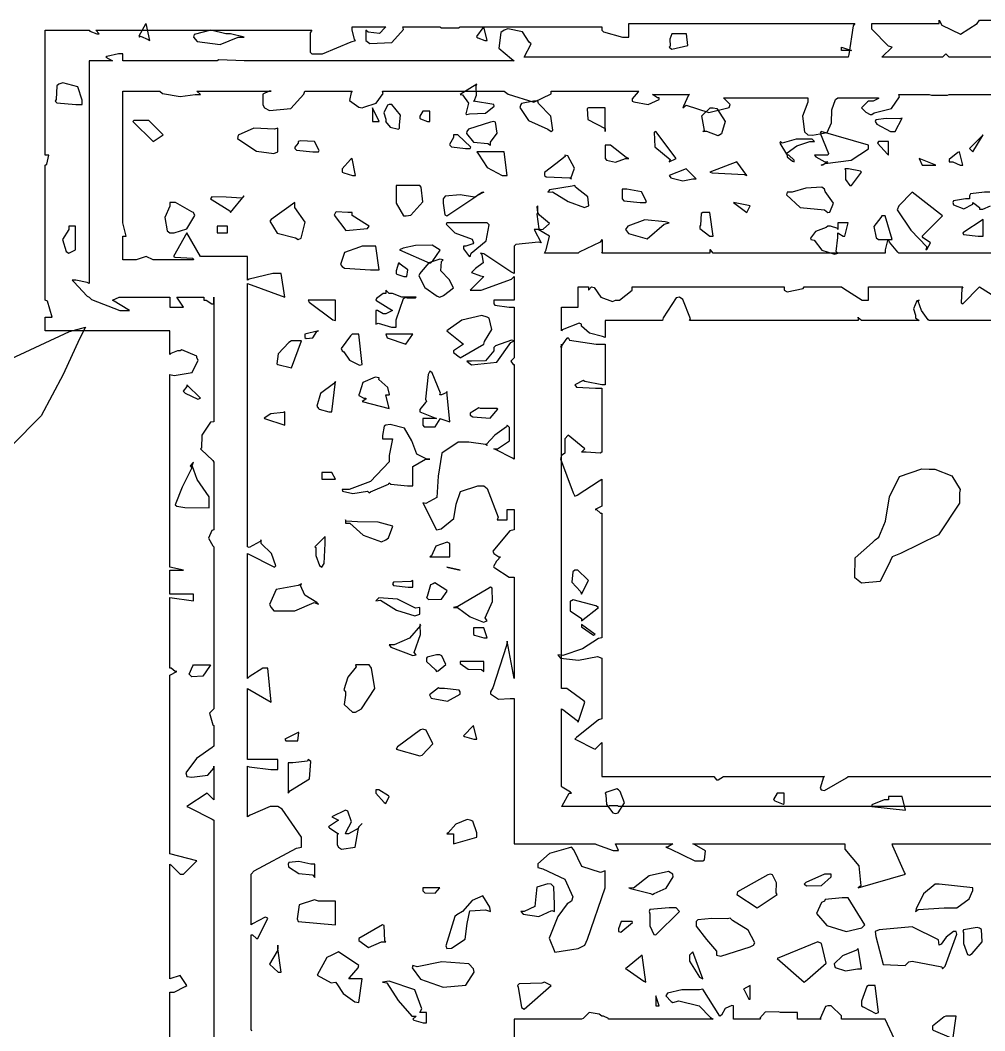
# Model space of a CAD drawing. Extents: x 103 to 248, y 22 to 332.
# Drawn here: x 146.74 to 156.83, y 211.12 to 221.69 of the extents above; entities that cross this region are included whole.
import ezdxf

# ---------------------------------------------------------------- set-up
doc = ezdxf.new("R2010")
doc.units = 0
doc.header["$MEASUREMENT"] = 0

msp = doc.modelspace()

# ---------------------------------------------------------------- linework, layer by layer
at = {"color": 7}
for points in [[(157.022, 221.298), (156.457, 221.298), (156.421, 221.332), (156.387, 221.298), (155.751, 221.298), (155.858, 221.404), (155.822, 221.414), (155.645, 221.591), (155.645, 221.651), (156.351, 221.651), (156.351, 221.685), (156.351, 221.685), (156.38, 221.634), (156.575, 221.54), (156.748, 221.651), (156.774, 221.685), (157.163, 221.685)], [(148.307, 210.572), (148.307, 211.526), (148.351, 211.526), (148.466, 211.588), (148.483, 211.596), (148.413, 211.703), (148.307, 211.667), (148.307, 212.865), (148.316, 212.857), (148.415, 212.761), (148.449, 212.761), (148.59, 212.901), (148.307, 212.972), (148.307, 214.842), (148.379, 214.878), (148.361, 214.878), (148.32, 214.912), (148.307, 214.912), (148.307, 215.653), (148.555, 215.617), (148.555, 215.688), (148.307, 215.688), (148.307, 215.936), (148.342, 215.936), (148.422, 215.936), (148.449, 215.936), (148.307, 215.97), (148.307, 217.981), (148.351, 217.973), (148.54, 218.004), (148.602, 218.132), (148.59, 218.157), (148.59, 218.175), (148.43, 218.239), (148.413, 218.229), (148.386, 218.229), (148.316, 218.203), (148.307, 218.193), (148.307, 218.44), (147.002, 218.44), (147.002, 218.582), (147.002, 218.582), (147.055, 218.582), (147.072, 218.582), (147.075, 218.583), (147.028, 218.75), (147.002, 218.758), (147.002, 220.169), (147.019, 220.179), (147.042, 220.273), (147.038, 220.274), (147.002, 220.274), (147.002, 221.58), (147.461, 221.58), (147.469, 221.572), (147.542, 221.544), (147.567, 221.544), (147.531, 221.58), (149.79, 221.58), (149.772, 221.554), (149.772, 221.35), (149.79, 221.332), (149.904, 221.332), (150.203, 221.458), (150.247, 221.474), (150.238, 221.484), (150.213, 221.583), (150.213, 221.615), (150.566, 221.615), (150.556, 221.607), (150.498, 221.546), (150.38, 221.561), (150.354, 221.58), (150.354, 221.474), (150.396, 221.44), (150.627, 221.452), (150.75, 221.589), (150.742, 221.615), (151.129, 221.615), (151.147, 221.607), (151.324, 221.607), (151.342, 221.615), (152.823, 221.615), (152.823, 221.615), (152.823, 221.58), (152.823, 221.58), (152.84, 221.562), (153.038, 221.508), (153.106, 221.508), (153.106, 221.651), (155.435, 221.651), (155.435, 221.651), (155.459, 221.651), (155.469, 221.651), (155.451, 221.625), (155.407, 221.325), (155.399, 221.298), (152.011, 221.298), (152.083, 221.438), (152.065, 221.456), (151.994, 221.562), (151.842, 221.594), (151.801, 221.58), (151.769, 221.555), (151.747, 221.394), (151.879, 221.28), (151.907, 221.262), (149.085, 221.262), (149.085, 221.262), (148.819, 221.272), (148.802, 221.262), (147.814, 221.262), (147.814, 221.332), (147.77, 221.332), (147.646, 221.307), (147.638, 221.298), (147.708, 221.262), (147.461, 221.262), (147.461, 218.935), (147.443, 218.944), (147.323, 218.969), (147.285, 218.969), (147.301, 218.952), (147.443, 218.802), (147.461, 218.792), (147.487, 218.766), (147.785, 218.652), (147.884, 218.652), (147.708, 218.758), (147.778, 218.792), (148.307, 218.792), (148.307, 218.686), (148.449, 218.686), (148.379, 218.792), (148.66, 218.792), (148.66, 218.792), (148.66, 218.758), (148.66, 218.758), (148.686, 218.758), (148.746, 218.722), (148.766, 218.722), (148.766, 218.792), (148.766, 217.488), (148.73, 217.483), (148.642, 217.347), (148.639, 217.211), (148.626, 217.205), (148.634, 217.197), (148.757, 217.083), (148.766, 217.065), (148.766, 216.359), (148.747, 216.353), (148.712, 216.271), (148.757, 216.192), (148.766, 216.183), (148.766, 214.489), (148.732, 214.453), (148.722, 214.445), (148.757, 214.322), (148.766, 214.313), (148.766, 214.1), (148.748, 214.084), (148.586, 213.969), (148.474, 213.819), (148.483, 213.783), (148.536, 213.775), (148.704, 213.797), (148.766, 213.867), (148.766, 213.89), (148.766, 213.537), (148.696, 213.607), (148.483, 213.467), (148.51, 213.458), (148.748, 213.334), (148.766, 213.324), (148.766, 209.514)], [(149.163, 211.121), (149.155, 211.138), (149.155, 212.126), (149.171, 212.126), (149.211, 212.09), (149.225, 212.09), (149.331, 212.302), (149.304, 212.312), (149.171, 212.241), (149.155, 212.232), (149.155, 212.761), (149.189, 212.797), (149.63, 213.034), (149.684, 213.042), (149.684, 213.148), (149.481, 213.44), (149.437, 213.467), (149.357, 213.467), (149.145, 213.378), (149.119, 213.36), (149.119, 213.89), (149.135, 213.881), (149.362, 213.854), (149.437, 213.854), (149.437, 213.96), (149.119, 213.96), (149.119, 214.701), (149.365, 214.559), (149.331, 214.912), (149.277, 214.912), (149.135, 214.824), (149.119, 214.806), (149.119, 216.112), (149.401, 215.97), (149.414, 215.984), (149.37, 216.112), (149.261, 216.218), (149.261, 216.253), (149.251, 216.236), (149.135, 216.174), (149.119, 216.183), (149.119, 218.935), (149.508, 218.792), (149.472, 219.039), (149.383, 219.039), (149.135, 218.979), (149.119, 218.969), (149.119, 219.215), (148.626, 219.215), (148.483, 219.464), (148.343, 219.215), (148.36, 219.207), (148.546, 219.199), (148.555, 219.181), (148.131, 219.181), (148.06, 219.215), (147.954, 219.181), (147.814, 219.181), (147.814, 219.428), (147.814, 219.428), (147.84, 219.428), (147.85, 219.428), (147.814, 219.568), (147.814, 220.945), (148.203, 220.945), (148.229, 220.919), (148.413, 220.889), (148.572, 220.909), (148.626, 220.909), (148.59, 220.945), (149.365, 220.945), (149.344, 220.945), (149.277, 220.911), (149.28, 220.799), (149.295, 220.769), (149.348, 220.743), (149.572, 220.764), (149.709, 220.911), (149.718, 220.945), (150.213, 220.945), (150.203, 220.929), (150.186, 220.845), (150.283, 220.775), (150.319, 220.769), (150.336, 220.778), (150.464, 220.817), (150.536, 220.919), (150.53, 220.945), (151.801, 220.945), (151.845, 220.911), (152.114, 220.827), (152.294, 220.916), (152.294, 220.945), (153.212, 220.945), (153.202, 220.937), (153.142, 220.864), (153.142, 220.839), (153.158, 220.831), (153.308, 220.804), (153.422, 220.858), (153.422, 220.875), (153.405, 220.875), (153.352, 220.909), (153.352, 220.909), (153.741, 220.909), (153.731, 220.901), (153.679, 220.787), (153.671, 220.769), (153.705, 220.796), (153.943, 220.72), (154.156, 220.772), (154.164, 220.803), (154.154, 220.813), (154.102, 220.866), (154.094, 220.875), (154.976, 220.875), (154.976, 220.827), (154.922, 220.681), (154.944, 220.518), (154.976, 220.486), (155.025, 220.482), (155.178, 220.512), (155.226, 220.614), (155.228, 220.749), (155.268, 220.855), (155.292, 220.875), (155.715, 220.875), (155.715, 220.866), (155.662, 220.839), (155.645, 220.839), (155.611, 220.839), (155.601, 220.831), (155.539, 220.769), (155.539, 220.769), (155.539, 220.769), (155.575, 220.733), (155.575, 220.733), (155.583, 220.725), (155.629, 220.698), (155.645, 220.698), (155.671, 220.716), (155.852, 220.764), (155.937, 220.886), (155.928, 220.909), (156.245, 220.909), (156.271, 220.901), (156.439, 220.901), (156.457, 220.909), (156.95, 220.909)], [(156.88, 219.887), (156.826, 219.887), (156.677, 219.869), (156.669, 219.851), (156.669, 219.851), (156.669, 219.817), (156.669, 219.817), (156.625, 219.817), (156.501, 219.799), (156.493, 219.781), (156.5, 219.757), (156.61, 219.715), (156.704, 219.764), (156.704, 219.781), (156.712, 219.772), (156.774, 219.727), (156.774, 219.71), (156.808, 219.71), (156.888, 219.745)], [(157.585, 219.251), (155.928, 219.251), (155.918, 219.261), (155.83, 219.366), (155.822, 219.392), (155.858, 219.392), (155.787, 219.64), (155.751, 219.64), (155.742, 219.622), (155.667, 219.53), (155.691, 219.411), (155.715, 219.392), (155.822, 219.392), (155.812, 219.384), (155.787, 219.285), (155.787, 219.251), (153.988, 219.251), (153.988, 219.251), (153.96, 219.287), (153.952, 219.287), (153.952, 219.251), (152.823, 219.251), (152.831, 219.261), (152.831, 219.384), (152.823, 219.392), (152.805, 219.366), (152.585, 219.261), (152.576, 219.251), (152.224, 219.251), (152.24, 219.287), (152.276, 219.428), (152.156, 219.498), (152.117, 219.498), (152.188, 219.358), (152.162, 219.367), (151.923, 219.34), (151.907, 219.322), (151.907, 219.322), (151.907, 219.287), (151.907, 219.287), (151.907, 219.039), (151.871, 219.057), (151.588, 219.243), (151.554, 219.251), (151.569, 219.236), (151.583, 219.149), (151.504, 219.089), (151.459, 219.049), (151.555, 219.012), (151.588, 219.005), (151.448, 218.863), (151.562, 218.863), (151.879, 218.979), (151.907, 219.005), (151.907, 218.758), (151.694, 218.758), (151.694, 218.722), (151.703, 218.706), (151.856, 218.686), (151.907, 218.686), (151.907, 218.157), (151.907, 218.157), (151.871, 218.123), (151.871, 218.123), (151.871, 218.123), (151.897, 218.087), (151.907, 218.087), (151.907, 217.099), (151.889, 217.109), (151.711, 217.197), (151.694, 217.205), (151.734, 217.205), (151.857, 217.289), (151.857, 217.43), (151.835, 217.452), (151.825, 217.435), (151.703, 217.347), (151.617, 217.255), (151.624, 217.241), (151.606, 217.25), (151.434, 217.275), (151.378, 217.275), (151.321, 217.275), (151.152, 217.162), (151.112, 216.92), (151.098, 216.697), (150.982, 216.633), (150.953, 216.642), (151.095, 216.359), (151.143, 216.371), (151.276, 216.476), (151.302, 216.629), (151.347, 216.761), (151.528, 216.818), (151.588, 216.818), (151.623, 216.791), (151.739, 216.491), (151.73, 216.465), (151.835, 216.465), (151.835, 216.57), (151.835, 216.57), (151.889, 216.57), (151.907, 216.57), (151.907, 216.359), (151.863, 216.35), (151.685, 216.138), (151.694, 216.112), (151.703, 216.104), (151.748, 216.076), (151.765, 216.076), (151.765, 216.076), (151.73, 216.04), (151.73, 216.04), (151.721, 216.032), (151.689, 215.976), (151.694, 215.97), (151.703, 215.962), (151.856, 215.864), (151.907, 215.864), (151.907, 214.806), (151.835, 215.194), (151.825, 215.15), (151.685, 214.709), (151.658, 214.665), (151.658, 214.647), (151.743, 214.591), (151.865, 214.595), (151.907, 214.595), (151.907, 213.078), (152.753, 213.078), (152.769, 213.07), (152.942, 213.008), (152.999, 213.008), (152.965, 213.078), (153.565, 213.078), (153.555, 213.07), (153.509, 213.042), (153.494, 213.042), (153.538, 213.026), (153.795, 212.901), (153.881, 212.901), (153.896, 212.91), (153.907, 213.003), (153.793, 213.07), (153.775, 213.078), (155.363, 213.078), (155.363, 213.021), (155.512, 212.849), (155.532, 212.638), (155.505, 212.619), (155.998, 212.761), (155.988, 212.779), (155.866, 213.052), (155.858, 213.078), (156.457, 213.078), (156.457, 213.078), (156.493, 213.078), (156.493, 213.078), (158.397, 213.078)], [(157.233, 218.546), (156.245, 218.546), (156.235, 218.555), (156.165, 218.652), (156.13, 218.75), (156.14, 218.758), (156.119, 218.753), (156.082, 218.67), (156.104, 218.604), (156.104, 218.582), (156.104, 218.573), (156.14, 218.546), (156.14, 218.546), (155.539, 218.546), (155.539, 218.546), (155.505, 218.573), (155.505, 218.582), (155.505, 218.546), (153.741, 218.546), (153.749, 218.564), (153.669, 218.766), (153.635, 218.792), (153.599, 218.784), (153.466, 218.573), (153.458, 218.546), (152.859, 218.546), (152.859, 218.369), (152.831, 218.379), (152.695, 218.415), (152.612, 218.487), (152.612, 218.51), (152.585, 218.52), (152.408, 218.45), (152.4, 218.44), (152.4, 218.686), (152.444, 218.686), (152.543, 218.686), (152.576, 218.686), (152.576, 218.899), (152.683, 218.899), (152.683, 218.899), (152.683, 218.863), (152.683, 218.863), (152.717, 218.899), (152.743, 218.89), (152.813, 218.789), (152.935, 218.747), (152.965, 218.758), (153.009, 218.758), (153.142, 218.864), (153.142, 218.899), (154.729, 218.899), (154.729, 218.899), (154.729, 218.863), (154.729, 218.863), (154.763, 218.846), (154.93, 218.882), (154.94, 218.899), (155.328, 218.899), (155.355, 218.882), (155.546, 218.758), (155.611, 218.758), (155.611, 218.899), (156.597, 218.899), (156.588, 218.882), (156.58, 218.732), (156.597, 218.722), (156.774, 218.899), (157.056, 218.722)], [(157.692, 213.467), (152.999, 213.467), (152.99, 213.476), (152.902, 213.476), (152.893, 213.467), (152.4, 213.467), (152.408, 213.476), (152.481, 213.607), (152.506, 213.607), (152.496, 213.616), (152.408, 213.669), (152.4, 213.677), (152.4, 213.819), (152.4, 213.855), (152.4, 213.934), (152.4, 213.96), (152.4, 214.489), (152.417, 214.481), (152.567, 214.366), (152.576, 214.348), (152.647, 214.559), (152.637, 214.569), (152.459, 214.701), (152.4, 214.701), (152.4, 218.299), (152.4, 218.299), (152.4, 218.273), (152.4, 218.263), (152.394, 218.269), (152.461, 218.361), (152.47, 218.369), (152.487, 218.343), (152.765, 218.299), (152.859, 218.299), (152.859, 217.876), (152.823, 217.876), (152.823, 217.876), (152.647, 217.91), (152.629, 217.92), (152.54, 217.876), (152.54, 217.876), (152.558, 217.85), (152.757, 217.84), (152.823, 217.84), (152.823, 217.171), (152.805, 217.162), (152.66, 217.171), (152.612, 217.171), (152.647, 217.205), (152.47, 217.347), (152.436, 217.311), (152.436, 217.277), (152.436, 217.198), (152.436, 217.171), (152.436, 217.162), (152.4, 217.135), (152.4, 217.135), (152.39, 217.1), (152.523, 216.747), (152.54, 216.712), (152.567, 216.721), (152.795, 216.872), (152.823, 216.888), (152.823, 216.606), (152.753, 216.57), (152.769, 216.57), (152.809, 216.535), (152.823, 216.535), (152.823, 215.23), (152.787, 215.222), (152.62, 215.116), (152.417, 215.046), (152.364, 215.054), (152.392, 215.019), (152.581, 214.997), (152.779, 215.036), (152.823, 215.018), (152.823, 214.383), (152.787, 214.375), (152.558, 214.19), (152.54, 214.172), (152.558, 214.164), (152.735, 214.075), (152.753, 214.066), (152.761, 214.075), (152.813, 214.128), (152.823, 214.136), (152.823, 213.783), (153.422, 213.783), (153.44, 213.783), (153.481, 213.783), (153.494, 213.783), (153.988, 213.783), (153.996, 213.783), (154.023, 213.747), (154.023, 213.747), (154.04, 213.747), (154.094, 213.783), (154.094, 213.783), (155.152, 213.783), (155.142, 213.775), (155.107, 213.661), (155.116, 213.643), (155.151, 213.634), (155.381, 213.767), (155.399, 213.783), (157.022, 213.783)], [(156.034, 210.715), (155.787, 211.244), (155.328, 211.244), (155.328, 211.279), (155.221, 211.384), (155.186, 211.384), (155.162, 211.379), (155.107, 211.253), (155.116, 211.244), (154.869, 211.244), (154.869, 211.314), (154.693, 211.314), (154.666, 211.323), (154.533, 211.32), (154.475, 211.255), (154.481, 211.244), (154.2, 211.244), (154.2, 211.384), (154.182, 211.39), (154.114, 211.358), (154.074, 211.288), (154.058, 211.278), (153.881, 211.56), (153.846, 211.552), (153.661, 211.552), (153.511, 211.518), (153.494, 211.49), (153.494, 211.49), (153.547, 211.43), (153.565, 211.42), (153.627, 211.437), (153.841, 211.386), (153.96, 211.262), (153.988, 211.244), (152.893, 211.244), (152.893, 211.253), (152.84, 211.278), (152.823, 211.278), (152.797, 211.297), (152.691, 211.314), (152.629, 211.253), (152.612, 211.244), (151.907, 211.244), (151.907, 210.572)]]:
    msp.add_lwpolyline(points, dxfattribs=at)
for points in [[(147.99, 221.508), (147.998, 221.518), (148.078, 221.484), (148.096, 221.474), (148.06, 221.651), (148.051, 221.642), (147.981, 221.518), (147.99, 221.508)], [(148.555, 221.508), (148.592, 221.463), (148.832, 221.43), (149.021, 221.508), (149.085, 221.508), (148.942, 221.544), (148.89, 221.544), (148.734, 221.58), (148.561, 221.536), (148.555, 221.508)], [(151.518, 221.508), (151.526, 221.5), (151.599, 221.474), (151.624, 221.474), (151.588, 221.615), (151.579, 221.607), (151.512, 221.514), (151.518, 221.508)], [(153.529, 221.404), (153.555, 221.383), (153.722, 221.422), (153.709, 221.544), (153.705, 221.544), (153.565, 221.544), (153.556, 221.544), (153.533, 221.488), (153.537, 221.414), (153.529, 221.404)], [(155.328, 221.404), (155.435, 221.368), (155.328, 221.368), (155.328, 221.368), (155.328, 221.396), (155.328, 221.404)], [(147.108, 220.839), (147.125, 220.822), (147.323, 220.803), (147.391, 220.803), (147.391, 220.85), (147.345, 220.989), (147.187, 221.03), (147.144, 221.015), (147.126, 220.999), (147.116, 220.857), (147.108, 220.839)], [(151.518, 221.015), (151.342, 220.909), (151.365, 220.906), (151.428, 220.818), (151.401, 220.707), (151.412, 220.698), (151.438, 220.708), (151.606, 220.712), (151.697, 220.788), (151.694, 220.803), (151.482, 220.839), (151.489, 220.839), (151.512, 220.901), (151.509, 220.999), (151.518, 221.015)], [(152.153, 220.839), (152.109, 220.839), (151.985, 220.813), (151.977, 220.803), (151.965, 220.774), (152.055, 220.636), (152.258, 220.548), (152.294, 220.522), (152.312, 220.536), (152.29, 220.681), (152.162, 220.813), (152.153, 220.839)], [(150.496, 220.627), (150.424, 220.769), (150.424, 220.627), (150.496, 220.627)], [(150.6, 220.803), (150.581, 220.798), (150.544, 220.716), (150.566, 220.65), (150.566, 220.627), (150.563, 220.625), (150.609, 220.566), (150.697, 220.548), (150.706, 220.556), (150.706, 220.591), (150.719, 220.694), (150.629, 220.803), (150.6, 220.803)], [(150.919, 220.663), (150.927, 220.654), (151, 220.627), (151.025, 220.627), (151.025, 220.733), (150.953, 220.733), (150.953, 220.733), (150.919, 220.681), (150.919, 220.663)], [(152.859, 220.522), (152.859, 220.769), (152.683, 220.769), (152.67, 220.764), (152.677, 220.646), (152.859, 220.553), (152.859, 220.522)], [(154.058, 220.486), (154.04, 220.478), (153.92, 220.522), (153.881, 220.522), (153.896, 220.532), (153.868, 220.685), (153.957, 220.769), (153.988, 220.769), (154.025, 220.762), (154.114, 220.628), (154.074, 220.496), (154.058, 220.486)], [(147.92, 220.627), (148.131, 220.416), (148.237, 220.486), (148.096, 220.627), (148.087, 220.636), (147.928, 220.636), (147.92, 220.627)], [(151.412, 220.522), (151.407, 220.5), (151.482, 220.412), (151.632, 220.398), (151.658, 220.38), (151.658, 220.412), (151.729, 220.504), (151.712, 220.618), (151.694, 220.627), (151.658, 220.618), (151.428, 220.548), (151.412, 220.522)], [(155.892, 220.522), (155.964, 220.663), (155.936, 220.654), (155.795, 220.658), (155.689, 220.645), (155.681, 220.627), (155.698, 220.6), (155.842, 220.522), (155.892, 220.522)], [(149.013, 220.45), (149.047, 220.424), (149.211, 220.315), (149.393, 220.293), (149.437, 220.31), (149.437, 220.556), (149.401, 220.548), (149.185, 220.558), (149.02, 220.485), (149.013, 220.45)], [(153.529, 220.204), (153.599, 220.24), (153.388, 220.522), (153.372, 220.515), (153.378, 220.363), (153.537, 220.229), (153.529, 220.204)], [(155.186, 220.204), (155.186, 220.204), (155.133, 220.169), (155.116, 220.169), (155.16, 220.187), (155.429, 220.223), (155.611, 220.341), (155.611, 220.38), (155.116, 220.522), (155.107, 220.504), (155.195, 220.292), (155.186, 220.274), (155.046, 220.274), (155.062, 220.258), (155.155, 220.204), (155.186, 220.204)], [(149.648, 220.416), (149.648, 220.399), (149.614, 220.359), (149.614, 220.346), (149.63, 220.328), (149.802, 220.31), (149.86, 220.31), (149.868, 220.323), (149.82, 220.416), (149.674, 220.425), (149.648, 220.416)], [(151.235, 220.38), (151.252, 220.363), (151.398, 220.346), (151.448, 220.346), (151.452, 220.357), (151.316, 220.486), (151.271, 220.486), (151.271, 220.46), (151.23, 220.387), (151.235, 220.38)], [(154.693, 220.416), (154.684, 220.399), (154.754, 220.284), (154.763, 220.274), (154.763, 220.258), (154.816, 220.213), (154.833, 220.204), (154.833, 220.222), (154.78, 220.274), (154.763, 220.274), (154.763, 220.299), (154.864, 220.372), (155, 220.416), (155.046, 220.416), (155.023, 220.443), (154.856, 220.442), (154.71, 220.399), (154.693, 220.416)], [(155.715, 220.416), (155.706, 220.399), (155.812, 220.284), (155.822, 220.274), (155.822, 220.416), (155.715, 220.416)], [(156.81, 220.486), (156.669, 220.346), (156.704, 220.31), (156.81, 220.486)], [(151.801, 220.31), (151.518, 220.31), (151.535, 220.284), (151.623, 220.147), (151.781, 220.063), (151.835, 220.063), (151.801, 220.31)], [(153.106, 220.24), (153.078, 220.249), (152.913, 220.38), (152.859, 220.38), (152.859, 220.24), (152.871, 220.222), (152.968, 220.201), (153.071, 220.24), (153.106, 220.24)], [(156.563, 220.31), (156.545, 220.302), (156.457, 220.229), (156.457, 220.204), (156.492, 220.204), (156.57, 220.169), (156.597, 220.169), (156.563, 220.31)], [(150.107, 220.097), (150.124, 220.089), (150.216, 220.063), (150.247, 220.063), (150.213, 220.24), (150.195, 220.231), (150.107, 220.132), (150.107, 220.097)], [(152.224, 220.063), (152.24, 220.047), (152.488, 220.037), (152.506, 220.027), (152.501, 220.03), (152.537, 220.139), (152.467, 220.266), (152.436, 220.274), (152.44, 220.261), (152.342, 220.183), (152.224, 220.093), (152.224, 220.063)], [(153.952, 220.097), (153.978, 220.089), (154.313, 220.073), (154.34, 220.063), (154.234, 220.204), (153.952, 220.097)], [(156.14, 220.24), (156.174, 220.169), (156.317, 220.169), (156.14, 220.24)], [(153.529, 220.063), (153.545, 220.038), (153.669, 220.007), (153.775, 220.027), (153.811, 220.027), (153.705, 220.133), (153.529, 220.063)], [(155.435, 219.957), (155.539, 220.097), (155.529, 220.107), (155.404, 220.133), (155.363, 220.133), (155.371, 220.117), (155.371, 220.019), (155.418, 219.957), (155.435, 219.957)], [(150.919, 219.957), (150.672, 219.957), (150.672, 219.817), (150.672, 219.772), (150.75, 219.64), (150.777, 219.64), (150.825, 219.648), (150.953, 219.786), (150.935, 219.94), (150.919, 219.957)], [(151.165, 219.817), (151.165, 219.772), (151.183, 219.65), (151.201, 219.64), (151.518, 219.851), (151.526, 219.861), (151.572, 219.887), (151.588, 219.887), (151.518, 219.851), (151.491, 219.834), (151.342, 219.861), (151.186, 219.845), (151.165, 219.817)], [(152.26, 219.887), (152.308, 219.893), (152.47, 219.79), (152.641, 219.728), (152.683, 219.745), (152.687, 219.746), (152.677, 219.838), (152.549, 219.94), (152.54, 219.957), (152.514, 219.949), (152.276, 219.914), (152.26, 219.887)], [(153.035, 219.921), (153.035, 219.817), (153.052, 219.799), (153.224, 219.781), (153.282, 219.781), (153.29, 219.789), (153.238, 219.891), (153.085, 219.921), (153.035, 219.921)], [(154.763, 219.887), (154.755, 219.859), (154.896, 219.728), (155.151, 219.702), (155.186, 219.674), (155.206, 219.679), (155.247, 219.772), (155.16, 219.895), (155.152, 219.921), (155.125, 219.939), (154.958, 219.931), (154.812, 219.887), (154.763, 219.887)], [(156.068, 219.887), (155.928, 219.745), (155.91, 219.703), (156.054, 219.49), (156.221, 219.318), (156.21, 219.287), (156.227, 219.295), (156.259, 219.358), (156.183, 219.411), (156.174, 219.428), (156.387, 219.64), (156.068, 219.887)], [(148.555, 219.674), (148.537, 219.684), (148.364, 219.781), (148.307, 219.781), (148.307, 219.742), (148.253, 219.622), (148.28, 219.484), (148.307, 219.464), (148.351, 219.464), (148.483, 219.504), (148.566, 219.644), (148.555, 219.674)], [(148.732, 219.817), (148.748, 219.808), (148.933, 219.692), (148.942, 219.674), (149.085, 219.851), (149.058, 219.826), (148.894, 219.834), (148.746, 219.838), (148.732, 219.817)], [(149.614, 219.781), (149.365, 219.604), (149.353, 219.585), (149.427, 219.46), (149.62, 219.41), (149.648, 219.392), (149.68, 219.406), (149.722, 219.574), (149.614, 219.729), (149.614, 219.781)], [(154.2, 219.781), (154.34, 219.674), (154.376, 219.745), (154.2, 219.781)], [(150.037, 219.674), (150.023, 219.648), (150.147, 219.486), (150.372, 219.508), (150.39, 219.534), (150.372, 219.543), (150.213, 219.643), (150.213, 219.674), (150.169, 219.674), (150.045, 219.684), (150.037, 219.674)], [(152.153, 219.674), (152.144, 219.658), (152.166, 219.506), (152.188, 219.498), (152.211, 219.502), (152.276, 219.56), (152.17, 219.648), (152.153, 219.674), (152.153, 219.692), (152.153, 219.732), (152.153, 219.745), (152.144, 219.736), (152.151, 219.674), (152.153, 219.674)], [(153.847, 219.534), (153.847, 219.508), (153.952, 219.428), (153.988, 219.428), (153.952, 219.674), (153.881, 219.674), (153.863, 219.666), (153.855, 219.543), (153.847, 219.534)], [(151.201, 219.568), (151.194, 219.554), (151.288, 219.464), (151.466, 219.397), (151.482, 219.358), (151.473, 219.349), (151.401, 219.322), (151.378, 219.322), (151.378, 219.295), (151.43, 219.225), (151.448, 219.215), (151.456, 219.251), (151.614, 219.379), (151.646, 219.546), (151.624, 219.568), (151.201, 219.568)], [(153.529, 219.568), (153.484, 219.578), (153.272, 219.6), (153.096, 219.534), (153.07, 219.498), (153.101, 219.455), (153.299, 219.402), (153.475, 219.552), (153.529, 219.568)], [(155.01, 219.392), (155.043, 219.385), (155.125, 219.283), (155.257, 219.24), (155.292, 219.251), (155.274, 219.269), (155.292, 219.415), (155.292, 219.464), (155.301, 219.455), (155.346, 219.428), (155.363, 219.428), (155.399, 219.568), (155.292, 219.568), (155.292, 219.552), (155.292, 219.512), (155.292, 219.498), (155.292, 219.508), (155.213, 219.534), (155.186, 219.534), (155.169, 219.517), (155.058, 219.478), (155.005, 219.408), (155.01, 219.392)], [(156.597, 219.464), (156.606, 219.446), (156.759, 219.428), (156.81, 219.428), (156.81, 219.604), (156.597, 219.464)], [(147.249, 219.251), (147.321, 219.287), (147.321, 219.534), (147.249, 219.534), (147.249, 219.499), (147.183, 219.393), (147.221, 219.268), (147.249, 219.251)], [(148.908, 219.534), (148.802, 219.534), (148.802, 219.464), (148.908, 219.464), (148.908, 219.534)], [(150.46, 219.322), (150.319, 219.322), (150.291, 219.313), (150.133, 219.257), (150.092, 219.131), (150.107, 219.111), (150.133, 219.093), (150.405, 219.075), (150.496, 219.075), (150.46, 219.322)], [(150.706, 219.287), (151.025, 219.145), (151.058, 219.171), (151.132, 219.282), (151.05, 219.335), (150.875, 219.33), (150.745, 219.304), (150.706, 219.287)], [(150.672, 219.039), (150.68, 219.031), (150.752, 219.005), (150.777, 219.005), (150.785, 219.008), (150.795, 219.075), (150.715, 219.137), (150.706, 219.145), (150.697, 219.145), (150.672, 219.067), (150.672, 219.039)], [(151.165, 219.181), (151.131, 219.189), (151.015, 219.151), (150.935, 219.057), (150.919, 219.039), (150.909, 219.013), (150.971, 218.89), (151.103, 218.802), (151.129, 218.792), (151.168, 218.808), (151.274, 218.889), (151.226, 218.974), (151.139, 219.067), (151.147, 219.165), (151.165, 219.181)], [(150.46, 218.758), (150.636, 218.652), (150.566, 218.616), (150.538, 218.616), (150.479, 218.652), (150.46, 218.652), (150.46, 218.51), (150.486, 218.52), (150.625, 218.476), (150.672, 218.476), (150.672, 218.555), (150.75, 218.776), (150.777, 218.792), (150.785, 218.784), (150.873, 218.784), (150.883, 218.792), (150.855, 218.792), (150.796, 218.792), (150.777, 218.792), (150.732, 218.792), (150.633, 218.828), (150.6, 218.828), (150.566, 218.863), (150.566, 218.828), (150.538, 218.828), (150.468, 218.776), (150.46, 218.758)], [(150.037, 218.758), (149.754, 218.758), (149.762, 218.74), (150.009, 218.555), (150.037, 218.546), (150.037, 218.758)], [(151.201, 218.44), (151.378, 218.299), (151.271, 218.229), (151.271, 218.211), (151.332, 218.167), (151.342, 218.157), (151.588, 218.299), (151.597, 218.327), (151.673, 218.453), (151.646, 218.571), (151.624, 218.582), (151.57, 218.599), (151.358, 218.551), (151.217, 218.45), (151.201, 218.44)], [(149.86, 218.44), (149.718, 218.405), (149.718, 218.369), (149.732, 218.36), (149.802, 218.365), (149.842, 218.432), (149.86, 218.44)], [(150.107, 218.229), (150.124, 218.221), (150.186, 218.132), (150.29, 218.08), (150.319, 218.087), (150.283, 218.405), (150.213, 218.405), (150.195, 218.387), (150.097, 218.255), (150.107, 218.229)], [(150.566, 218.405), (150.578, 218.367), (150.773, 218.299), (150.848, 218.405), (150.848, 218.405), (150.566, 218.405)], [(149.684, 218.333), (149.578, 218.333), (149.55, 218.317), (149.44, 218.199), (149.426, 218.093), (149.437, 218.087), (149.578, 218.053), (149.684, 218.333)], [(151.694, 218.263), (151.694, 218.23), (151.606, 218.127), (151.46, 218.123), (151.412, 218.123), (151.462, 218.084), (151.725, 218.111), (151.871, 218.317), (151.907, 218.333), (151.879, 218.343), (151.711, 218.281), (151.694, 218.263)], [(151.201, 217.804), (151.201, 217.796), (151.147, 217.77), (151.129, 217.77), (151.138, 217.788), (151.051, 218), (151.025, 218.017), (151.007, 217.982), (150.979, 217.726), (150.989, 217.7), (150.979, 217.691), (150.919, 217.618), (150.919, 217.594), (151.095, 217.523), (150.953, 217.523), (150.953, 217.452), (150.964, 217.435), (151.081, 217.435), (151.134, 217.519), (151.129, 217.523), (151.235, 217.488), (151.201, 217.804)], [(148.626, 217.734), (148.483, 217.876), (148.483, 217.858), (148.446, 217.807), (148.449, 217.804), (148.466, 217.788), (148.598, 217.726), (148.626, 217.734)], [(150.037, 217.91), (150.019, 217.884), (149.882, 217.784), (149.844, 217.65), (149.86, 217.628), (149.868, 217.62), (149.968, 217.594), (150.001, 217.594), (150.037, 217.91)], [(150.496, 217.946), (150.455, 217.953), (150.323, 217.898), (150.291, 217.788), (150.283, 217.77), (150.283, 217.762), (150.336, 217.734), (150.354, 217.734), (150.354, 217.726), (150.319, 217.7), (150.319, 217.7), (150.6, 217.628), (150.566, 217.77), (150.6, 217.77), (150.604, 217.773), (150.586, 217.846), (150.49, 217.931), (150.496, 217.946)], [(149.295, 217.523), (149.508, 217.452), (149.508, 217.594), (149.49, 217.585), (149.362, 217.571), (149.294, 217.527), (149.295, 217.523)], [(151.73, 217.628), (151.554, 217.628), (151.539, 217.635), (151.448, 217.577), (151.448, 217.558), (151.474, 217.541), (151.655, 217.527), (151.736, 217.62), (151.73, 217.628)], [(151.025, 217.099), (150.992, 217.096), (150.888, 217.15), (150.835, 217.29), (150.76, 217.423), (150.611, 217.46), (150.566, 217.452), (150.548, 217.443), (150.53, 217.344), (150.53, 217.311), (150.636, 217.311), (150.6, 217.135), (150.6, 217.069), (150.406, 216.866), (150.181, 216.782), (150.107, 216.782), (150.111, 216.765), (150.221, 216.738), (150.373, 216.765), (150.39, 216.746), (150.406, 216.756), (150.591, 216.836), (150.6, 216.852), (150.618, 216.836), (150.791, 216.818), (150.848, 216.818), (150.848, 216.994), (150.848, 217.02), (150.981, 217.099), (151.025, 217.099)], [(148.379, 216.606), (148.462, 216.592), (148.718, 216.589), (148.718, 216.703), (148.591, 216.884), (148.539, 217.033), (148.555, 217.065), (148.519, 217.029), (148.537, 217.007), (148.435, 216.805), (148.362, 216.619), (148.379, 216.606)], [(150.037, 216.888), (150.001, 216.958), (149.895, 216.958), (149.895, 216.888), (150.037, 216.888)], [(150.143, 216.465), (150.143, 216.429), (150.188, 216.429), (150.327, 216.303), (150.52, 216.233), (150.566, 216.253), (150.593, 216.277), (150.638, 216.396), (150.486, 216.439), (150.267, 216.442), (150.15, 216.449), (150.143, 216.465)], [(149.895, 215.97), (149.921, 216.006), (149.931, 216.218), (149.931, 216.289), (149.824, 216.183), (149.833, 216.174), (149.833, 216.09), (149.87, 215.987), (149.895, 215.97)], [(151.025, 216.076), (151.235, 216.076), (151.235, 216.217), (151.207, 216.23), (151.089, 216.188), (151.041, 216.086), (151.025, 216.076)], [(151.201, 215.97), (151.342, 215.936), (151.201, 215.97)], [(152.683, 215.83), (152.673, 215.839), (152.574, 215.936), (152.54, 215.936), (152.52, 215.922), (152.51, 215.812), (152.602, 215.715), (152.612, 215.688), (152.683, 215.83)], [(149.365, 215.547), (149.394, 215.513), (149.612, 215.513), (149.816, 215.601), (149.86, 215.583), (149.842, 215.601), (149.718, 215.675), (149.673, 215.777), (149.684, 215.794), (149.648, 215.777), (149.418, 215.737), (149.348, 215.578), (149.365, 215.547)], [(150.848, 215.76), (150.848, 215.83), (150.83, 215.821), (150.644, 215.812), (150.636, 215.794), (150.644, 215.777), (150.797, 215.76), (150.848, 215.76)], [(150.989, 215.653), (151.011, 215.631), (151.147, 215.635), (151.205, 215.719), (151.201, 215.724), (151.191, 215.733), (151.076, 215.804), (151.059, 215.794), (151.033, 215.786), (150.997, 215.663), (150.989, 215.653)], [(151.658, 215.76), (151.632, 215.742), (151.316, 215.557), (151.271, 215.547), (151.314, 215.547), (151.446, 215.451), (151.587, 215.396), (151.624, 215.407), (151.605, 215.438), (151.681, 215.611), (151.678, 215.75), (151.658, 215.76)], [(150.919, 215.547), (150.875, 215.539), (150.688, 215.635), (150.49, 215.649), (150.46, 215.617), (150.508, 215.624), (150.675, 215.521), (150.869, 215.459), (150.919, 215.477), (150.919, 215.547)], [(152.506, 215.617), (152.494, 215.614), (152.492, 215.513), (152.612, 215.434), (152.612, 215.407), (152.789, 215.547), (152.761, 215.565), (152.523, 215.627), (152.506, 215.617)], [(150.919, 215.371), (150.927, 215.358), (150.813, 215.226), (150.653, 215.158), (150.6, 215.158), (150.618, 215.132), (150.847, 215.046), (150.883, 215.054), (150.861, 215.076), (150.927, 215.266), (150.924, 215.371), (150.919, 215.371)], [(152.612, 215.371), (152.612, 215.345), (152.735, 215.257), (152.753, 215.265), (152.612, 215.371)], [(151.588, 215.335), (151.482, 215.335), (151.482, 215.265), (151.491, 215.257), (151.59, 215.23), (151.624, 215.23), (151.588, 215.335)], [(151.129, 215.054), (151.094, 215.054), (150.997, 215.028), (150.989, 215.018), (150.989, 214.983), (151.085, 214.895), (151.095, 214.878), (151.112, 214.887), (151.191, 214.952), (151.152, 215.043), (151.129, 215.054)], [(148.519, 214.842), (148.51, 214.851), (148.546, 214.939), (148.555, 214.948), (148.732, 214.948), (148.722, 214.931), (148.652, 214.829), (148.537, 214.824), (148.519, 214.842)], [(150.39, 214.948), (150.247, 214.948), (150.254, 214.926), (150.168, 214.82), (150.126, 214.687), (150.143, 214.665), (150.143, 214.632), (150.129, 214.533), (150.217, 214.453), (150.247, 214.453), (150.309, 214.489), (150.45, 214.701), (150.416, 214.913), (150.39, 214.948)], [(151.342, 214.982), (151.342, 214.963), (151.424, 214.904), (151.564, 214.901), (151.588, 214.878), (151.588, 214.982), (151.342, 214.982)], [(151.025, 214.629), (151.04, 214.599), (151.209, 214.569), (151.342, 214.642), (151.342, 214.665), (151.332, 214.683), (151.179, 214.701), (151.129, 214.701), (151.116, 214.708), (151.021, 214.636), (151.025, 214.629)], [(151.378, 214.206), (151.386, 214.198), (151.485, 214.172), (151.518, 214.172), (151.482, 214.313), (151.378, 214.206)], [(149.648, 214.242), (149.508, 214.172), (149.52, 214.154), (149.644, 214.154), (149.654, 214.241), (149.648, 214.242)], [(150.953, 214.277), (150.927, 214.268), (150.688, 214.093), (150.672, 214.066), (150.919, 213.996), (150.945, 214.005), (151.055, 214.124), (150.986, 214.266), (150.953, 214.277)], [(149.754, 213.96), (149.745, 213.943), (149.592, 213.924), (149.542, 213.924), (149.542, 213.607), (149.568, 213.634), (149.767, 213.757), (149.78, 213.938), (149.754, 213.96)], [(152.965, 213.395), (152.994, 213.403), (153.06, 213.506), (153.016, 213.625), (152.999, 213.643), (152.981, 213.652), (152.876, 213.616), (152.859, 213.607), (152.867, 213.59), (152.871, 213.488), (152.937, 213.402), (152.965, 213.395)], [(150.6, 213.571), (150.591, 213.581), (150.491, 213.643), (150.46, 213.643), (150.46, 213.608), (150.548, 213.511), (150.566, 213.501), (150.6, 213.571)], [(154.623, 213.537), (154.631, 213.528), (154.719, 213.493), (154.729, 213.501), (154.729, 213.607), (154.657, 213.607), (154.657, 213.607), (154.619, 213.541), (154.623, 213.537)], [(155.822, 213.537), (155.777, 213.537), (155.645, 213.484), (155.645, 213.467), (155.998, 213.431), (155.964, 213.571), (155.822, 213.571), (155.822, 213.537)], [(150.143, 213.184), (150.151, 213.202), (150.207, 213.308), (150.168, 213.418), (150.143, 213.431), (150.001, 213.36), (150.071, 213.324), (149.967, 213.254), (149.975, 213.246), (150.053, 213.193), (150.071, 213.184), (150.056, 213.177), (150.055, 213.068), (150.071, 213.042), (150.1, 213.023), (150.243, 213.043), (150.274, 213.22), (150.283, 213.254), (150.319, 213.29), (150.319, 213.29), (150.283, 213.254), (150.283, 213.254), (150.274, 213.238), (150.174, 213.184), (150.143, 213.184)], [(151.448, 213.324), (151.415, 213.333), (151.298, 213.282), (151.217, 213.193), (151.201, 213.184), (151.271, 213.184), (151.271, 213.078), (151.518, 213.148), (151.518, 213.192), (151.473, 213.316), (151.448, 213.324)], [(152.647, 212.019), (152.673, 212.082), (152.859, 212.617), (152.859, 212.795), (152.809, 212.777), (152.616, 212.841), (152.532, 213.016), (152.506, 213.042), (152.47, 213.034), (152.276, 212.977), (152.153, 212.868), (152.153, 212.831), (152.206, 212.815), (152.435, 212.708), (152.521, 212.525), (152.506, 212.478), (152.462, 212.452), (152.364, 212.319), (152.272, 212.091), (152.331, 211.944), (152.575, 211.985), (152.647, 212.019)], [(149.542, 212.865), (149.547, 212.838), (149.656, 212.769), (149.797, 212.753), (149.824, 212.725), (149.824, 212.865), (149.782, 212.865), (149.656, 212.893), (149.55, 212.883), (149.542, 212.865)], [(153.565, 212.761), (153.522, 212.787), (153.32, 212.744), (153.154, 212.614), (153.106, 212.619), (153.122, 212.611), (153.334, 212.558), (153.352, 212.549), (153.369, 212.558), (153.497, 212.616), (153.571, 212.732), (153.565, 212.761)], [(154.587, 212.761), (154.559, 212.753), (154.243, 212.576), (154.234, 212.549), (154.446, 212.408), (154.657, 212.549), (154.648, 212.567), (154.649, 212.669), (154.608, 212.754), (154.587, 212.761)], [(154.94, 212.655), (154.966, 212.638), (155.12, 212.642), (155.222, 212.732), (155.222, 212.761), (155.151, 212.761), (154.956, 212.673), (154.94, 212.655)], [(150.953, 212.619), (150.953, 212.585), (150.971, 212.567), (151.081, 212.562), (151.129, 212.619), (151.129, 212.619), (150.953, 212.619)], [(152.294, 212.655), (152.258, 212.659), (152.145, 212.626), (152.135, 212.527), (152.124, 212.422), (152.013, 212.372), (151.977, 212.372), (152, 212.342), (152.166, 212.32), (152.302, 212.382), (152.33, 212.372), (152.33, 212.444), (152.32, 212.629), (152.294, 212.655)], [(156.104, 212.372), (156.13, 212.39), (156.402, 212.408), (156.493, 212.408), (156.536, 212.408), (156.664, 212.502), (156.704, 212.59), (156.704, 212.619), (156.351, 212.655), (156.309, 212.655), (156.188, 212.554), (156.112, 212.4), (156.104, 212.372)], [(149.648, 212.266), (150.037, 212.232), (150.037, 212.478), (149.86, 212.478), (149.818, 212.492), (149.66, 212.439), (149.638, 212.294), (149.648, 212.266)], [(151.658, 212.372), (151.652, 212.416), (151.579, 212.536), (151.468, 212.487), (151.365, 212.372), (151.306, 212.336), (151.306, 212.336), (151.288, 212.32), (151.191, 212.011), (151.201, 211.983), (151.251, 211.988), (151.395, 212.08), (151.416, 212.244), (151.442, 212.376), (151.608, 212.387), (151.658, 212.372)], [(155.152, 212.478), (155.122, 212.465), (155.068, 212.35), (155.177, 212.223), (155.379, 212.161), (155.542, 212.199), (155.575, 212.232), (155.399, 212.513), (155.337, 212.513), (155.16, 212.496), (155.152, 212.478)], [(153.318, 212.372), (153.326, 212.346), (153.326, 212.222), (153.366, 212.132), (153.388, 212.126), (153.635, 212.372), (153.599, 212.408), (153.529, 212.408), (153.326, 212.39), (153.318, 212.372)], [(154.164, 212.302), (154.136, 212.294), (153.974, 212.298), (153.828, 212.284), (153.811, 212.266), (153.811, 212.219), (153.917, 212.077), (154.023, 211.955), (154.023, 211.913), (154.068, 211.905), (154.375, 212.003), (154.41, 212.019), (154.423, 212.044), (154.353, 212.174), (154.19, 212.276), (154.164, 212.302)], [(150.53, 212.232), (150.283, 212.09), (150.283, 212.066), (150.384, 211.995), (150.52, 212.055), (150.566, 212.055), (150.556, 212.065), (150.547, 212.223), (150.53, 212.232)], [(152.999, 212.16), (153.023, 212.153), (153.145, 212.255), (153.142, 212.266), (153.035, 212.266), (153.025, 212.266), (152.999, 212.188), (152.999, 212.16)], [(156.034, 211.843), (156.068, 211.853), (156.377, 211.791), (156.387, 211.773), (156.413, 211.8), (156.536, 212.134), (156.527, 212.16), (156.501, 212.16), (156.425, 212.103), (156.373, 212.028), (156.351, 212.019), (156.343, 212.076), (156.068, 212.21), (155.725, 212.178), (155.681, 212.16), (155.689, 212.108), (155.764, 211.817), (155.997, 211.807), (156.034, 211.843)], [(156.597, 212.16), (156.606, 212.152), (156.606, 212.037), (156.646, 211.922), (156.669, 211.913), (156.695, 211.931), (156.8, 212.055), (156.795, 212.183), (156.774, 212.196), (156.748, 212.205), (156.606, 212.178), (156.597, 212.16)], [(149.472, 211.737), (149.437, 211.983), (149.437, 211.983), (149.437, 212.019), (149.437, 212.019), (149.437, 211.983), (149.427, 211.957), (149.348, 211.821), (149.44, 211.737), (149.472, 211.737)], [(155.082, 212.055), (154.657, 211.879), (154.94, 211.631), (154.974, 211.659), (155.169, 211.831), (155.12, 212.036), (155.082, 212.055)], [(155.258, 211.807), (155.265, 211.787), (155.371, 211.751), (155.496, 211.773), (155.539, 211.773), (155.505, 211.983), (155.487, 211.967), (155.341, 211.909), (155.253, 211.824), (155.258, 211.807)], [(150.283, 211.42), (150.319, 211.667), (150.319, 211.667), (150.212, 211.667), (150.177, 211.667), (150.186, 211.676), (150.274, 211.781), (150.283, 211.807), (150.071, 211.949), (150.001, 211.913), (149.949, 211.889), (149.847, 211.707), (149.994, 211.624), (150.037, 211.631), (150.053, 211.614), (150.119, 211.512), (150.239, 211.428), (150.283, 211.42)], [(153.282, 211.631), (153.246, 211.913), (153.07, 211.773), (153.088, 211.764), (153.264, 211.641), (153.282, 211.631)], [(153.881, 211.667), (153.775, 211.949), (153.741, 211.913), (153.741, 211.853), (153.846, 211.685), (153.881, 211.667)], [(151.482, 211.773), (151.431, 211.824), (151.152, 211.843), (150.893, 211.791), (150.848, 211.807), (150.839, 211.782), (150.927, 211.664), (151.165, 211.58), (151.402, 211.601), (151.489, 211.735), (151.482, 211.773)], [(150.989, 211.208), (150.989, 211.314), (150.919, 211.314), (150.941, 211.352), (150.869, 211.552), (150.6, 211.641), (150.53, 211.631), (150.577, 211.624), (150.693, 211.442), (150.835, 211.278), (150.883, 211.278), (150.883, 211.278), (150.848, 211.244), (150.848, 211.244), (150.857, 211.235), (150.956, 211.208), (150.989, 211.208)], [(152.011, 211.35), (152.294, 211.596), (152.224, 211.631), (152.196, 211.623), (151.958, 211.614), (151.941, 211.596), (151.95, 211.58), (151.985, 211.368), (152.011, 211.35)], [(154.376, 211.454), (154.376, 211.596), (154.304, 211.56), (154.313, 211.552), (154.36, 211.454), (154.376, 211.454)], [(155.611, 211.596), (155.593, 211.588), (155.539, 211.435), (155.539, 211.384), (155.557, 211.376), (155.689, 211.306), (155.715, 211.314), (155.681, 211.596), (155.611, 211.596)], [(153.388, 211.49), (153.388, 211.384), (153.422, 211.384), (153.388, 211.49)], [(156.493, 211.031), (156.527, 211.278), (156.421, 211.278), (156.403, 211.27), (156.281, 211.171), (156.281, 211.138), (156.289, 211.129), (156.475, 211.049), (156.493, 211.031)]]:
    msp.add_lwpolyline(points, close=True, dxfattribs=at)
at = {"color": 32}
msp.add_lwpolyline([(146.592, 218.123), (147.257, 218.432), (147.425, 218.476), (147.362, 218.356), (147.191, 217.984), (146.962, 217.55), (146.647, 217.235)], dxfattribs=at)
msp.add_lwpolyline([(155.858, 216.076), (155.84, 216.032), (155.733, 215.821), (155.539, 215.801), (155.505, 215.83), (155.47, 215.859), (155.473, 216.068), (155.654, 216.227), (155.681, 216.253), (155.721, 216.282), (155.788, 216.449), (155.83, 216.703), (155.937, 216.918), (156.169, 216.998), (156.245, 216.994), (156.304, 216.994), (156.482, 216.924), (156.571, 216.782), (156.563, 216.746), (156.563, 216.637), (156.343, 216.306), (155.946, 216.112), (155.858, 216.076)], close=True, dxfattribs=at)

doc.saveas('drawing.dxf')
